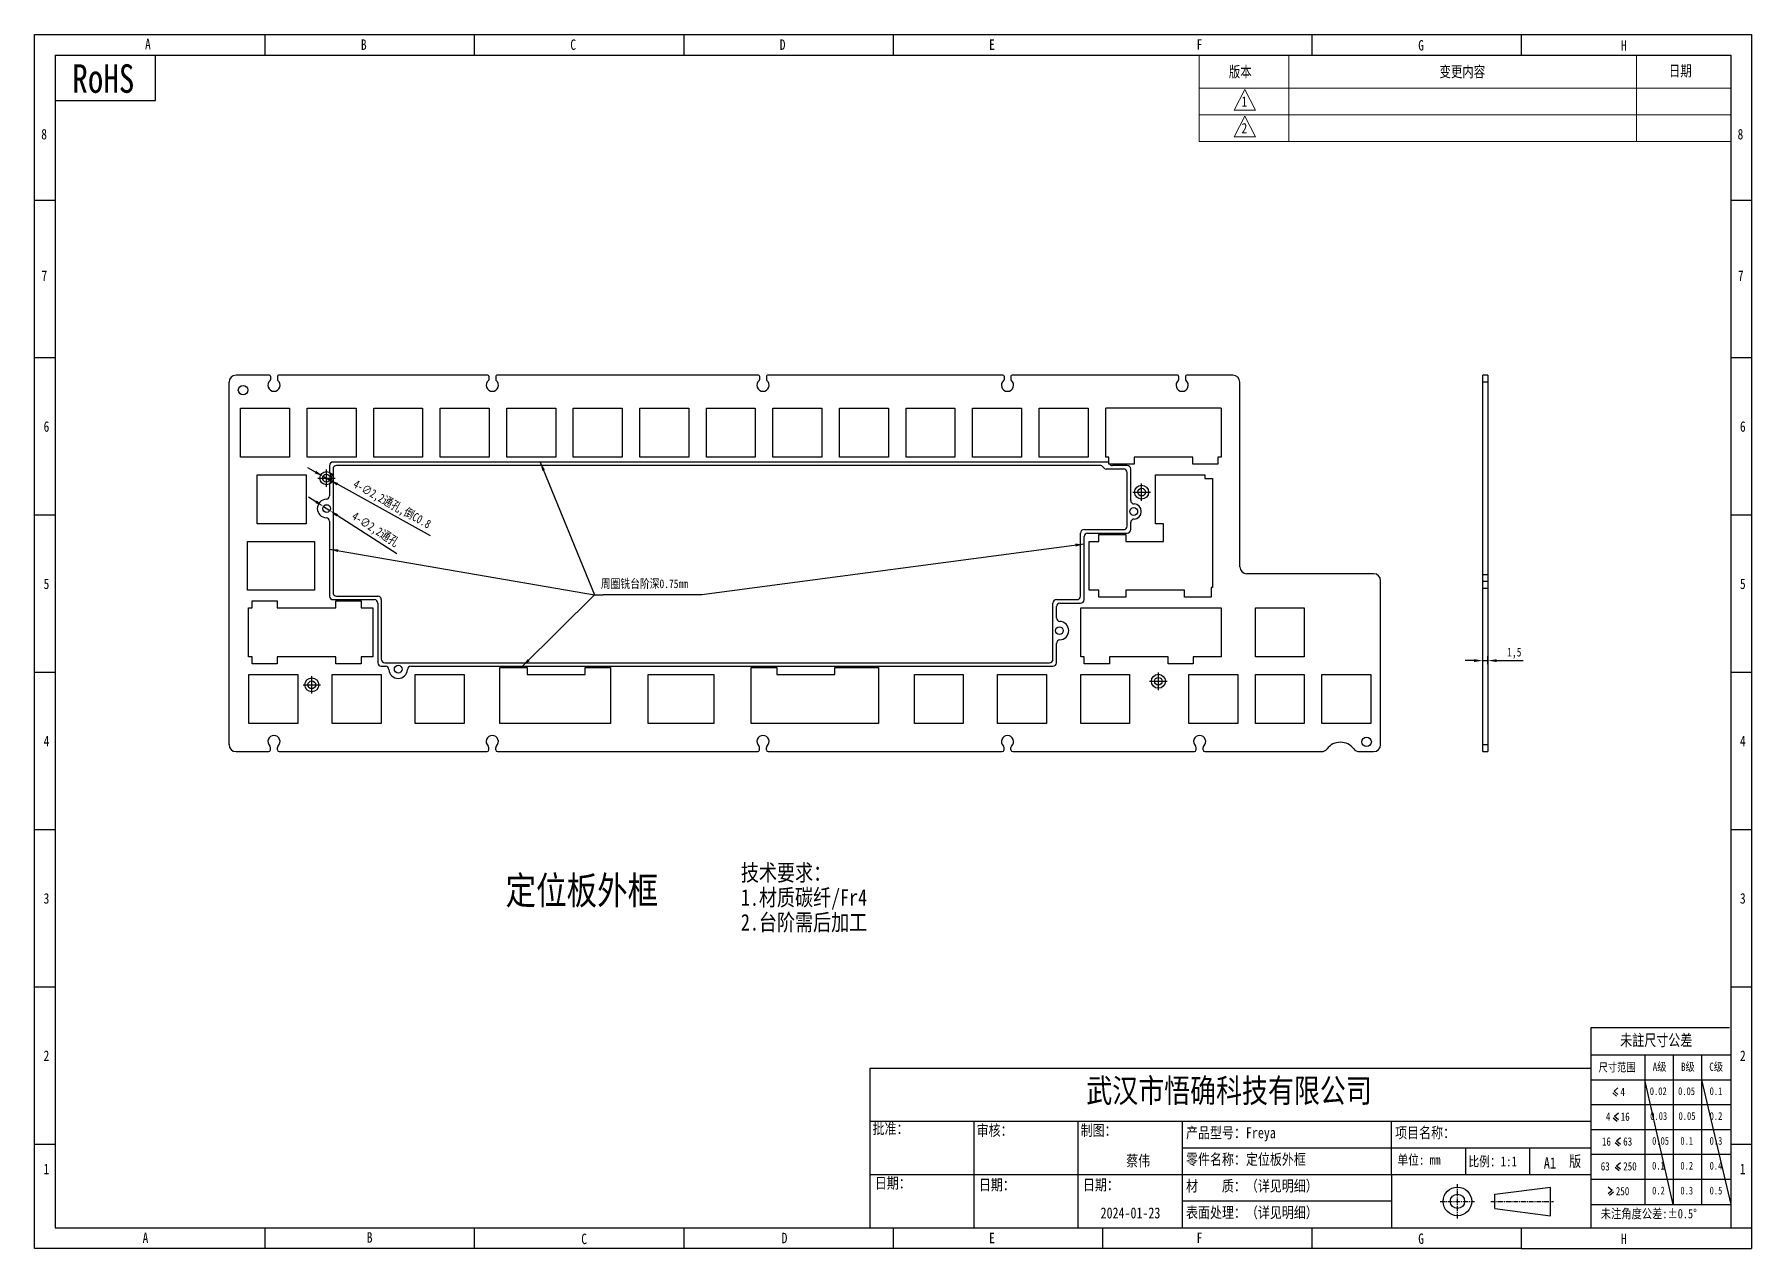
# Model space of a CAD drawing. Header units: inches. Extents: x -38 to 1027, y -682 to -335.
# Drawn here: x 535.7 to 1027.3, y -682.3 to -334.7 of the extents above; entities that cross this region are included whole.
import ezdxf

# ---------------------------------------------------------------- set-up
doc = ezdxf.new("R2010")
doc.units = ezdxf.units.IN
doc.header["$LTSCALE"] = 1.21
doc.header["$MEASUREMENT"] = 0
doc.header["$PDMODE"] = 3
doc.header["$PDSIZE"] = 0.3125
doc.linetypes.add('CENTER', pattern=[0.6, 0.375, -0.075, 0.075, -0.075])
doc.layers.get('0').update_dxf_attribs({"linetype": 'CONTINUOUS'})
doc.layers.get('Defpoints').update_dxf_attribs({"linetype": 'CONTINUOUS'})
for name, color, linetype in [('TK', 7, 'CONTINUOUS'), ('尺寸', 3, 'CONTINUOUS'), ('文字', 3, 'CONTINUOUS')]:
    doc.layers.add(name, color=color, linetype=linetype)
doc.styles.get("Standard").update_dxf_attribs({"font": 'txt', "width": 0.8})
doc.dimstyles.new('Annotative', dxfattribs={"dimscale": 0, "dimtxt": 2.5, "dimasz": 2.5, "dimexe": 1.25, "dimexo": 0.625, "dimtad": 1, "dimtxsty": 'Standard', "dimcen": 2.5, "dimazin": 2, "dimtfac": 1, "dimtmove": 0, "dimatfit": 3, "dimfxl": 1, "dimarcsym": 0})

# ---------------------------------------------------------------- blocks, each defined once
blk = doc.blocks.new('*D6')
at = {"layer": 'Defpoints', "color": 0, "transparency": 16777216}
for p in [(618.33, -461.23), (620.26, -462.3)]:
    blk.add_point(p, dxfattribs=at)
at = {"layer": '尺寸', "color": 0, "lineweight": -2, "transparency": 16777216}
for p, q in [((616.15, -460.02), (613.96, -458.8)), ((618.33, -461.23), (620.26, -462.3)), ((649.05, -478.27), (622.44, -463.51))]:
    blk.add_line(p, q, dxfattribs=at)
at = {"layer": '尺寸', "color": 0, "transparency": 16777216}
for points in [[(616.35, -459.65), (615.94, -460.38), (618.33, -461.23)], [(622.65, -463.15), (622.24, -463.87), (620.26, -462.3)]]:
    blk.add_solid(points, dxfattribs=at)
at = {"layer": '尺寸', "color": 0, "transparency": 16777216, "insert": (637.97, -469.45), "char_height": 2.5, "attachment_point": 5, "rotation": 330.978}
blk.add_mtext('4-∅2,2{\\fSimSun|b0|i0|c134|p2;通孔},{\\fSimSun|b0|i0|c134|p2;倒}C0.8', dxfattribs=at)
blk = doc.blocks.new('*D4')
at = {"layer": 'Defpoints', "color": 0, "transparency": 16777216}
for p in [(950.32, -515.62), (951.82, -513.99), (951.82, -515.62)]:
    blk.add_point(p, dxfattribs=at)
at = {"layer": '尺寸', "color": 0, "lineweight": -2, "transparency": 16777216}
for p, q in [((947.82, -513.99), (945.32, -513.99)), ((950.32, -515), (950.32, -512.74)), ((950.32, -513.99), (951.82, -513.99)), ((951.82, -515), (951.82, -512.74)), ((954.32, -513.99), (961.88, -513.99))]:
    blk.add_line(p, q, dxfattribs=at)
at = {"layer": '尺寸', "color": 0, "transparency": 16777216}
for points in [[(947.82, -513.57), (947.82, -514.41), (950.32, -513.99)], [(954.32, -513.57), (954.32, -514.41), (951.82, -513.99)]]:
    blk.add_solid(points, dxfattribs=at)
at = {"layer": '尺寸', "color": 0, "transparency": 16777216, "insert": (959.35, -511.88), "char_height": 2.5, "attachment_point": 5}
blk.add_mtext('1,5', dxfattribs=at)
blk = doc.blocks.new('*D5')
at = {"layer": 'Defpoints', "color": 0, "transparency": 16777216}
for p in [(618.41, -469.86), (620.26, -471.05)]:
    blk.add_point(p, dxfattribs=at)
at = {"layer": '尺寸', "color": 0, "lineweight": -2, "transparency": 16777216}
for p, q in [((616.3, -468.51), (614.2, -467.16)), ((618.41, -469.86), (620.26, -471.05)), ((639.43, -483.38), (622.36, -472.41))]:
    blk.add_line(p, q, dxfattribs=at)
at = {"layer": '尺寸', "color": 0, "transparency": 16777216}
for points in [[(616.53, -468.16), (616.08, -468.86), (618.41, -469.86)], [(622.58, -472.05), (622.13, -472.76), (620.26, -471.05)]]:
    blk.add_solid(points, dxfattribs=at)
at = {"layer": '尺寸', "color": 0, "transparency": 16777216, "insert": (633.19, -476.63), "char_height": 2.5, "attachment_point": 5, "rotation": 327.2649}
blk.add_mtext('4-∅2,2{\\fSimSun|b0|i0|c134|p2;通孔}', dxfattribs=at)

msp = doc.modelspace()

# ---------------------------------------------------------------- linework, layer by layer
at = {"color": 0}
for p, q in [((535.67, -682.329), (535.67, -334.712)), ((535.67, -334.712), (1027.3, -334.712)), ((601.664, -334.712), (601.664, -340.707)), ((661.612, -334.712), (661.612, -340.707)), ((721.561, -334.712), (721.561, -340.707)), ((781.51, -334.712), (781.51, -340.707)), ((901.408, -334.712), (901.408, -340.707)), ((961.356, -334.712), (961.356, -340.707)), ((1027.3, -334.712), (1027.3, -682.329)), ((541.665, -340.707), (541.665, -676.334)), ((541.665, -340.707), (1021.305, -340.707)), ((570.346, -353.606), (570.346, -340.707)), ((1021.305, -340.707), (1021.305, -676.334)), ((541.665, -353.606), (570.346, -353.606)), ((535.67, -382.221), (541.665, -382.221)), ((1021.305, -382.221), (1027.3, -382.221)), ((535.67, -427.247), (541.665, -427.247)), ((1021.305, -427.247), (1027.3, -427.247)), ((535.67, -472.276), (541.665, -472.276)), ((1021.305, -472.276), (1027.3, -472.276)), ((535.67, -517.306), (541.665, -517.306)), ((1021.305, -517.306), (1027.3, -517.306)), ((535.67, -562.335), (541.665, -562.335)), ((1021.305, -562.335), (1027.3, -562.335)), ((1021.305, -585.968), (1021.305, -638.295)), ((535.67, -607.364), (541.665, -607.364)), ((1021.305, -607.364), (1027.3, -607.364)), ((1020.996, -619.078), (981.284, -619.078)), ((981.284, -619.078), (981.284, -633.16)), ((981.284, -620.591), (981.284, -676.334)), ((981.284, -626.848), (1021.305, -626.848)), ((996.695, -626.848), (996.695, -669.721)), ((1004.795, -626.848), (1004.795, -669.721)), ((1012.896, -626.848), (1012.896, -669.721)), ((774.963, -630.666), (981.284, -630.676)), ((774.963, -676.334), (774.963, -630.666)), ((981.284, -633.961), (1021.305, -633.961)), ((987.542, -637.709), (988.654, -638.642)), ((987.923, -637.255), (989.035, -636.322)), ((987.923, -637.255), (989.035, -638.188)), ((981.284, -641.074), (1021.305, -641.074)), ((988.03, -644.418), (989.142, -643.485)), ((774.963, -645.879), (981.284, -645.879)), ((804.75, -676.334), (804.75, -645.879)), ((834.536, -676.334), (834.536, -645.879)), ((864.322, -676.334), (864.322, -645.879)), ((924.193, -661.095), (924.193, -645.879)), ((981.284, -648.187), (1021.305, -648.187)), ((987.649, -644.872), (988.761, -645.805)), ((988.03, -644.418), (989.142, -645.351)), ((535.67, -652.393), (541.665, -652.393)), ((864.322, -653.487), (981.284, -653.487)), ((945.384, -653.487), (945.384, -661.095)), ((963.71, -653.634), (963.71, -661.095)), ((988.247, -651.934), (989.359, -652.867)), ((988.628, -651.48), (989.74, -650.547)), ((988.628, -651.48), (989.74, -652.413)), ((1021.305, -652.393), (1027.3, -652.393)), ((981.284, -655.299), (1021.305, -655.299)), ((988.628, -658.593), (989.74, -657.66)), ((988.628, -658.593), (989.74, -659.526)), ((774.963, -661.095), (981.284, -661.095)), ((924.193, -661.095), (924.193, -676.334)), ((981.284, -662.412), (1021.305, -662.412)), ((988.247, -659.047), (989.359, -659.98)), ((953.741, -666.743), (969.694, -664.694)), ((953.741, -670.84), (953.741, -666.743)), ((969.694, -672.889), (969.694, -664.694)), ((987.33, -665.706), (986.218, -664.773)), ((987.33, -665.706), (986.218, -666.639)), ((987.711, -666.16), (986.599, -667.093)), ((924.193, -668.715), (864.322, -668.715)), ((953.741, -670.84), (969.694, -672.889)), ((981.284, -669.721), (1021.305, -669.721)), ((541.665, -676.334), (717.673, -676.334)), ((601.664, -676.334), (601.664, -682.329)), ((661.612, -676.334), (661.612, -682.329)), ((717.673, -676.334), (981.284, -676.334)), ((721.561, -676.334), (721.561, -682.329)), ((781.51, -676.334), (781.51, -682.329)), ((841.459, -676.334), (841.459, -682.329)), ((901.408, -676.334), (901.408, -682.329)), ((961.356, -676.334), (961.356, -682.329)), ((981.284, -676.32), (1021.305, -676.334)), ((981.284, -676.334), (1027.3, -676.334)), ((721.561, -682.329), (535.67, -682.329)), ((961.356, -682.329), (721.561, -682.329)), ((961.356, -682.329), (1027.3, -682.329))]:
    msp.add_line(p, q, dxfattribs=at)
at = {"color": 0, "lineweight": 13}
for p, q in [((869.168, -350.165), (869.168, -340.707)), ((894.779, -350.165), (894.779, -340.707)), ((994.305, -350.165), (994.305, -340.707)), ((1021.255, -350.165), (869.168, -350.165))]:
    msp.add_line(p, q, dxfattribs=at)
at = {"color": 7, "linetype": 'Continuous'}
for p, q in [((602.964, -432.265), (593.407, -432.265)), ((603.264, -432.565), (603.264, -433.569)), ((605.264, -432.565), (605.264, -433.569)), ((665.464, -432.265), (605.564, -432.265)), ((665.764, -432.565), (665.764, -433.569)), ((667.764, -432.565), (667.764, -433.569)), ((742.964, -432.265), (668.064, -432.265)), ((743.264, -432.565), (743.264, -433.569)), ((745.264, -432.565), (745.264, -433.569)), ((812.964, -432.265), (745.564, -432.265)), ((813.264, -432.565), (813.264, -433.569)), ((815.264, -432.565), (815.264, -433.569)), ((862.964, -432.265), (815.564, -432.265)), ((863.264, -432.565), (863.264, -433.569)), ((865.264, -432.565), (865.264, -433.569)), ((878.783, -432.265), (865.564, -432.265)), ((950.316, -540.044), (950.316, -432.265)), ((951.816, -432.265), (950.316, -432.265)), ((951.816, -432.265), (951.816, -540.044)), ((880.783, -487.114), (880.783, -434.265)), ((951.816, -434.265), (950.316, -434.265)), ((594.72, -455.764), (594.72, -441.765)), ((594.72, -441.765), (608.72, -441.765)), ((608.72, -441.765), (608.72, -455.764)), ((613.77, -455.764), (613.77, -441.765)), ((613.77, -441.765), (627.77, -441.765)), ((627.77, -441.765), (627.77, -455.764)), ((632.82, -455.764), (632.82, -441.765)), ((632.82, -441.765), (646.82, -441.765)), ((646.82, -441.765), (646.82, -455.764)), ((651.87, -455.764), (651.87, -441.765)), ((651.87, -441.765), (665.87, -441.765)), ((665.87, -441.765), (665.87, -455.764)), ((670.92, -455.764), (670.92, -441.765)), ((670.92, -441.765), (684.92, -441.765)), ((684.92, -441.765), (684.92, -455.764)), ((689.97, -455.764), (689.97, -441.765)), ((689.97, -441.765), (703.97, -441.765)), ((703.97, -441.765), (703.97, -455.764)), ((709.02, -455.764), (709.02, -441.765)), ((709.02, -441.765), (723.02, -441.765)), ((723.02, -441.765), (723.02, -455.764)), ((728.07, -455.764), (728.07, -441.765)), ((728.07, -441.765), (742.07, -441.765)), ((742.07, -441.765), (742.07, -455.764)), ((747.12, -455.764), (747.12, -441.765)), ((747.12, -441.765), (761.12, -441.765)), ((761.12, -441.765), (761.12, -455.764)), ((766.17, -455.764), (766.17, -441.765)), ((766.17, -441.765), (780.17, -441.765)), ((780.17, -441.765), (780.17, -455.764)), ((785.22, -455.764), (785.22, -441.765)), ((785.22, -441.765), (799.22, -441.765)), ((799.22, -441.765), (799.22, -455.764)), ((804.27, -441.765), (818.27, -441.765)), ((804.27, -455.764), (804.27, -441.765)), ((818.27, -441.765), (818.27, -455.764)), ((823.32, -441.765), (837.32, -441.765)), ((823.32, -455.764), (823.32, -441.765)), ((837.32, -441.765), (837.32, -455.764)), ((875.42, -441.765), (842.37, -441.765)), ((842.37, -455.765), (842.37, -441.765)), ((875.42, -441.765), (875.42, -455.765)), ((608.72, -455.764), (594.72, -455.764)), ((627.77, -455.764), (613.77, -455.764)), ((843.29, -457.14), (621.18, -457.14)), ((646.82, -455.764), (632.82, -455.764)), ((665.87, -455.764), (651.87, -455.764)), ((684.92, -455.764), (670.92, -455.764)), ((703.97, -455.764), (689.97, -455.764)), ((723.02, -455.764), (709.02, -455.764)), ((742.07, -455.764), (728.07, -455.764)), ((761.12, -455.764), (747.12, -455.764)), ((780.17, -455.764), (766.17, -455.764)), ((799.22, -455.764), (785.22, -455.764)), ((818.27, -455.764), (804.27, -455.764)), ((837.32, -455.764), (823.32, -455.764)), ((843.29, -455.765), (842.37, -455.765)), ((843.29, -457.765), (843.29, -455.765)), ((867.29, -455.764), (850.49, -455.764)), ((850.49, -455.764), (850.49, -457.765)), ((867.29, -457.765), (867.29, -455.764)), ((875.42, -455.765), (874.49, -455.765)), ((874.49, -455.765), (874.49, -457.765)), ((599.483, -474.814), (599.483, -460.815)), ((599.483, -460.815), (613.482, -460.815)), ((613.482, -460.815), (613.482, -474.814)), ((620.18, -458.14), (620.18, -460.122)), ((621.18, -459.14), (621.18, -494.54)), ((840.788, -458.14), (622.18, -458.14)), ((847.53, -459.14), (842.52, -459.14)), ((850.49, -457.765), (843.29, -457.765)), ((848.53, -458.14), (844.301, -458.14)), ((848.53, -475.49), (848.53, -460.14)), ((849.53, -468.156), (849.53, -459.14)), ((856.657, -460.815), (870.737, -460.814)), ((856.657, -474.814), (856.657, -460.815)), ((874.49, -457.765), (867.29, -457.765)), ((870.737, -460.814), (870.737, -461.844)), ((870.737, -461.844), (872.967, -461.844)), ((872.967, -461.844), (872.967, -493.044)), ((620.18, -463.405), (620.18, -466.811)), ((613.482, -474.814), (599.483, -474.814)), ((620.18, -474.105), (620.18, -495.54)), ((836.185, -476.49), (847.53, -476.49)), ((849.53, -476.49), (849.53, -474.453)), ((858.967, -474.814), (856.657, -474.814)), ((858.967, -479.864), (858.967, -474.814)), ((596.724, -493.864), (596.724, -479.865)), ((596.724, -479.865), (615.863, -479.865)), ((615.863, -479.865), (615.863, -493.864)), ((835.185, -495.54), (835.185, -477.49)), ((836.185, -496.54), (836.185, -478.49)), ((837.185, -477.49), (848.53, -477.49)), ((837.607, -479.864), (840.413, -479.864)), ((837.607, -493.864), (837.607, -479.864)), ((840.413, -477.864), (848.117, -477.864)), ((840.413, -479.864), (840.413, -477.864)), ((848.117, -477.864), (848.117, -479.864)), ((848.117, -479.864), (858.967, -479.864)), ((921.082, -538.044), (921.082, -491.114)), ((950.316, -489.314), (951.816, -489.314)), ((951.816, -491.314), (950.316, -491.314)), ((615.863, -493.864), (596.724, -493.864)), ((621.18, -496.54), (633.005, -496.54)), ((622.18, -495.54), (634.005, -495.54)), ((635.005, -496.54), (635.005, -513.59)), ((828.28, -496.54), (834.185, -496.54)), ((840.413, -493.864), (837.607, -493.864)), ((840.413, -495.864), (840.413, -493.864)), ((848.117, -495.864), (840.413, -495.864)), ((864.917, -493.864), (848.117, -493.864)), ((848.117, -493.864), (848.117, -495.864)), ((864.917, -495.864), (864.917, -493.864)), ((872.612, -495.864), (864.917, -495.864)), ((872.967, -493.044), (872.612, -493.044)), ((872.612, -493.044), (872.612, -495.864)), ((951.816, -493.314), (950.316, -493.314)), ((597.021, -512.914), (597.021, -498.914)), ((597.021, -498.914), (598.021, -498.914)), ((598.021, -498.914), (598.021, -496.914)), ((598.021, -496.914), (605.221, -496.914)), ((605.221, -496.914), (605.221, -498.914)), ((605.221, -498.914), (622.021, -498.914)), ((622.021, -498.914), (622.021, -496.914)), ((622.021, -496.914), (629.221, -496.914)), ((629.221, -496.914), (629.221, -498.914)), ((629.221, -498.914), (632.531, -498.914)), ((632.531, -498.914), (632.531, -512.914)), ((634.005, -497.54), (634.005, -514.59)), ((827.28, -513.59), (827.28, -497.54)), ((828.28, -501.768), (828.28, -498.54)), ((829.28, -497.54), (835.185, -497.54)), ((835.269, -498.915), (875.419, -498.915)), ((835.269, -512.915), (835.269, -498.915)), ((875.419, -498.915), (875.419, -512.915)), ((885.233, -498.915), (899.232, -498.915)), ((885.233, -512.914), (885.233, -498.915)), ((899.232, -498.915), (899.232, -512.914)), ((828.28, -514.59), (828.28, -509.061)), ((598.021, -512.914), (597.021, -512.914)), ((598.021, -514.914), (598.021, -512.914)), ((605.221, -514.914), (598.021, -514.914)), ((605.221, -512.914), (605.221, -514.914)), ((622.021, -512.914), (605.221, -512.914)), ((622.021, -514.914), (622.021, -512.914)), ((629.221, -514.914), (622.021, -514.914)), ((629.221, -512.914), (629.221, -514.914)), ((632.531, -512.914), (629.221, -512.914)), ((635.005, -515.59), (636.188, -515.59)), ((636.005, -514.59), (826.28, -514.59)), ((643.482, -515.59), (827.28, -515.59)), ((668.964, -531.964), (668.964, -515.964)), ((668.964, -515.964), (676.764, -515.964)), ((676.764, -515.964), (676.764, -517.964)), ((693.364, -517.964), (693.364, -515.964)), ((693.364, -515.964), (700.564, -515.964)), ((700.564, -515.964), (700.564, -531.964)), ((740.904, -515.964), (748.204, -515.964)), ((740.904, -531.964), (740.904, -515.964)), ((748.204, -515.964), (748.204, -517.964)), ((764.804, -515.964), (777.363, -515.964)), ((764.804, -517.964), (764.804, -515.964)), ((777.363, -515.964), (777.363, -531.964)), ((836.249, -512.915), (835.269, -512.915)), ((836.249, -514.915), (836.249, -512.915)), ((843.449, -514.915), (836.249, -514.915)), ((860.249, -512.914), (843.449, -512.914)), ((843.449, -512.914), (843.449, -514.915)), ((860.249, -514.915), (860.249, -512.914)), ((867.449, -514.915), (860.249, -514.915)), ((875.419, -512.915), (867.449, -512.915)), ((867.449, -512.915), (867.449, -514.915)), ((899.232, -512.914), (885.233, -512.914)), ((597.1, -531.964), (597.1, -517.965)), ((597.1, -517.965), (611.101, -517.965)), ((611.101, -517.965), (611.101, -531.964)), ((620.914, -531.964), (620.914, -517.965)), ((620.914, -517.965), (634.913, -517.965)), ((634.913, -517.965), (634.913, -531.964)), ((644.725, -531.964), (644.725, -517.965)), ((644.725, -517.965), (658.726, -517.965)), ((658.726, -517.965), (658.726, -531.964)), ((676.764, -517.964), (693.364, -517.964)), ((711.404, -531.964), (711.404, -517.964)), ((711.404, -517.964), (730.164, -517.964)), ((730.164, -517.964), (730.164, -531.964)), ((748.204, -517.964), (764.804, -517.964)), ((787.6, -517.965), (801.601, -517.965)), ((787.6, -531.964), (787.6, -517.965)), ((801.601, -517.965), (801.601, -531.964)), ((811.414, -517.965), (825.413, -517.965)), ((811.414, -531.964), (811.414, -517.965)), ((825.413, -517.965), (825.413, -531.964)), ((835.225, -517.965), (849.226, -517.965)), ((835.225, -531.964), (835.225, -517.965)), ((849.226, -517.965), (849.226, -531.964)), ((866.183, -517.965), (880.182, -517.965)), ((866.183, -531.964), (866.183, -517.965)), ((880.182, -517.965), (880.182, -531.964)), ((885.233, -517.965), (899.232, -517.965)), ((885.233, -531.964), (885.233, -517.965)), ((899.232, -517.965), (899.232, -531.964)), ((904.283, -517.965), (918.282, -517.965)), ((904.283, -531.964), (904.283, -517.965)), ((918.282, -517.965), (918.282, -531.964)), ((611.101, -531.964), (597.1, -531.964)), ((634.913, -531.964), (620.914, -531.964)), ((658.726, -531.964), (644.725, -531.964)), ((700.564, -531.964), (668.964, -531.964)), ((730.164, -531.964), (711.404, -531.964)), ((777.363, -531.964), (740.904, -531.964)), ((801.601, -531.964), (787.6, -531.964)), ((825.413, -531.964), (811.414, -531.964)), ((849.226, -531.964), (835.225, -531.964)), ((880.182, -531.964), (866.183, -531.964)), ((899.232, -531.964), (885.233, -531.964)), ((918.282, -531.964), (904.283, -531.964)), ((593.407, -540.044), (602.764, -540.044)), ((603.264, -539.544), (603.264, -538.831)), ((605.264, -539.544), (605.264, -538.831)), ((605.764, -540.044), (665.264, -540.044)), ((665.764, -539.544), (665.764, -538.831)), ((667.764, -539.544), (667.764, -538.831)), ((668.264, -540.044), (742.764, -540.044)), ((743.264, -539.544), (743.264, -538.831)), ((745.264, -539.544), (745.264, -538.831)), ((745.764, -540.044), (812.764, -540.044)), ((813.264, -539.544), (813.264, -538.831)), ((815.264, -539.544), (815.264, -538.831)), ((815.764, -540.044), (867.764, -540.044)), ((868.264, -539.544), (868.264, -538.831)), ((870.264, -539.544), (870.264, -538.831)), ((870.764, -540.044), (904.147, -540.044)), ((914.981, -540.044), (919.082, -540.044)), ((950.316, -538.044), (951.816, -538.044)), ((950.316, -540.044), (951.816, -540.044))]:
    msp.add_line(p, q, dxfattribs=at)
at = {"color": 1, "linetype": 'Continuous'}
for p, q in [((591.407, -538.044), (591.407, -434.265)), ((919.082, -489.114), (882.783, -489.114))]:
    msp.add_line(p, q, dxfattribs=at)
for p, q in [((1004.795, -669.721), (996.695, -633.961)), ((1012.896, -633.961), (1021.305, -669.721))]:
    msp.add_line(p, q)
at = {"color": 0, "linetype": 'CENTER', "ltscale": 3}
for p, q in [((943.079, -673.717), (943.079, -663.866)), ((938.154, -668.791), (948.004, -668.791)), ((952.599, -668.791), (970.56, -668.791))]:
    msp.add_line(p, q, dxfattribs=at)
at = {"color": 1, "linetype": 'Continuous'}
msp.add_circle((595.407, -436.565), 1.35, dxfattribs=at)
at = {"color": 7, "linetype": 'Continuous'}
for centre, radius in [((619.33, -470.458), 1.1), ((850.427, -471.305), 1.1), ((829.13, -505.415), 1.1), ((639.835, -516.44), 1.1), ((917.082, -537.244), 1.35)]:
    msp.add_circle(centre, radius, dxfattribs=at)
at = {"color": 0}
for radius in [4.098, 2.049]:
    msp.add_circle((943.079, -668.791), radius, dxfattribs=at)
at = {"color": 1, "linetype": 'Continuous'}
for centre, radius, start, end in [((593.407, -434.265), 2, 90, 180), ((882.783, -487.114), 2, 180, 270), ((919.082, -491.114), 2, 0, 90), ((593.407, -538.044), 2, 180, 270), ((904.147, -538.044), 2, 270, 322.81062), ((909.564, -542.154), 4.8, 37.18938, 142.81062), ((914.981, -538.044), 2, 217.18938, 270)]:
    msp.add_arc(centre, radius, start, end, dxfattribs=at)
at = {"color": 7, "linetype": 'Continuous'}
for centre, radius, start, end in [((602.964, -432.565), 0.3, 0, 90), ((605.564, -432.565), 0.3, 90, 180), ((665.464, -432.565), 0.3, 0, 90), ((668.064, -432.565), 0.3, 90, 180), ((742.964, -432.565), 0.3, 0, 90), ((745.564, -432.565), 0.3, 90, 180), ((812.964, -432.565), 0.3, 0, 90), ((815.564, -432.565), 0.3, 90, 180), ((862.964, -432.565), 0.3, 0, 90), ((865.564, -432.565), 0.3, 90, 180), ((878.783, -434.265), 2, 0, 90), ((604.264, -435.154), 1.75, 129.3567, 50.6433), ((602.964, -433.569), 0.3, 309.3567, 0), ((605.564, -433.569), 0.3, 180, 230.6433), ((666.764, -435.154), 1.75, 129.3567, 50.6433), ((665.464, -433.569), 0.3, 309.3567, 0), ((668.064, -433.569), 0.3, 180, 230.6433), ((744.264, -435.154), 1.75, 129.3567, 50.6433), ((742.964, -433.569), 0.3, 309.3567, 0), ((745.564, -433.569), 0.3, 180, 230.6433), ((814.264, -435.154), 1.75, 129.3567, 50.6433), ((812.964, -433.569), 0.3, 309.3567, 0), ((815.564, -433.569), 0.3, 180, 230.6433), ((864.264, -435.154), 1.75, 129.3567, 50.6433), ((862.964, -433.569), 0.3, 309.3567, 0), ((865.564, -433.569), 0.3, 180, 230.6433), ((621.18, -458.14), 1, 90, 180), ((621.18, -460.122), 1, 180, 221.04448), ((619.295, -461.764), 1.5, 318.95552, 41.04448), ((622.18, -459.14), 1, 90, 180), ((840.788, -459.14), 1, 30, 90), ((842.52, -458.14), 1, 210, 270), ((844.301, -457.14), 1, 218.68219, 270), ((847.53, -460.14), 1, 0, 90), ((848.53, -459.14), 1, 0, 90), ((619.18, -466.811), 1, 272.35528, 0), ((621.18, -463.405), 1, 138.95552, 180), ((619.33, -470.458), 2.65, 92.35528, 267.64472), ((850.53, -468.156), 1, 180, 268.11615), ((850.427, -471.305), 2.15, 271.88385, 88.11615), ((619.18, -474.105), 1, 0, 87.64472), ((836.185, -477.49), 1, 90, 180), ((847.53, -475.49), 1, 270, 0), ((848.53, -476.49), 1, 270, 0), ((850.53, -474.453), 1, 91.88385, 180), ((837.185, -478.49), 1, 90, 180), ((621.18, -495.54), 1, 180, 270), ((622.18, -494.54), 1, 180, 270), ((633.005, -497.54), 1, 0, 90), ((634.005, -496.54), 1, 0, 90), ((828.28, -497.54), 1, 90, 180), ((834.185, -495.54), 1, 270, 0), ((835.185, -496.54), 1, 270, 0), ((829.28, -498.54), 1, 90, 180), ((829.28, -501.768), 1, 180, 267.64472), ((829.13, -505.415), 2.65, 272.35528, 87.64472), ((829.28, -509.061), 1, 92.35528, 180), ((635.005, -514.59), 1, 180, 270), ((636.005, -513.59), 1, 180, 270), ((636.188, -516.59), 1, 2.35528, 90), ((643.482, -516.59), 1, 90, 177.64472), ((826.28, -513.59), 1, 270, 0), ((827.28, -514.59), 1, 270, 0), ((639.835, -516.44), 2.65, 182.35528, 357.64472), ((604.264, -537.154), 1.75, 311.81031, 228.18969), ((666.764, -537.154), 1.75, 311.81031, 228.18969), ((744.264, -537.154), 1.75, 311.81031, 228.18969), ((814.264, -537.154), 1.75, 311.81031, 228.18969), ((869.264, -537.154), 1.75, 311.81031, 228.18969), ((602.764, -539.544), 0.5, 270, 0), ((602.764, -538.831), 0.5, 0, 48.18969), ((605.764, -538.831), 0.5, 131.81031, 180), ((605.764, -539.544), 0.5, 180, 270), ((665.264, -539.544), 0.5, 270, 0), ((665.264, -538.831), 0.5, 0, 48.18969), ((668.264, -538.831), 0.5, 131.81031, 180), ((668.264, -539.544), 0.5, 180, 270), ((742.764, -539.544), 0.5, 270, 0), ((742.764, -538.831), 0.5, 0, 48.18969), ((745.764, -538.831), 0.5, 131.81031, 180), ((745.764, -539.544), 0.5, 180, 270), ((812.764, -539.544), 0.5, 270, 0), ((812.764, -538.831), 0.5, 0, 48.18969), ((815.764, -538.831), 0.5, 131.81031, 180), ((815.764, -539.544), 0.5, 180, 270), ((867.764, -539.544), 0.5, 270, 0), ((867.764, -538.831), 0.5, 0, 48.18969), ((870.764, -538.831), 0.5, 131.81031, 180), ((870.764, -539.544), 0.5, 180, 270), ((919.082, -538.044), 2, 270, 0)]:
    msp.add_arc(centre, radius, start, end, dxfattribs=at)
at = {"layer": 'TK', "color": 0, "lineweight": 13}
for p, q in [((869.168, -365.381), (869.168, -350.165)), ((894.779, -365.381), (894.779, -350.165)), ((994.305, -365.381), (994.305, -350.165)), ((1021.255, -357.773), (869.168, -357.773)), ((1021.255, -365.381), (869.168, -365.381))]:
    msp.add_line(p, q, dxfattribs=at)
at = {"layer": 'TK', "color": 0, "lineweight": 13, "flags": 128}
for points in [[(882.186, -350.497), (885.259, -356.445), (879.113, -356.445)], [(882.186, -358.127), (885.259, -364.075), (879.113, -364.075)]]:
    msp.add_lwpolyline(points, close=True, dxfattribs=at)
at = {"layer": '尺寸'}
for p, q in [((616.795, -461.764), (621.795, -461.764)), ((619.295, -464.264), (619.295, -459.264)), ((850.157, -465.764), (855.157, -465.764)), ((852.657, -468.264), (852.657, -463.264)), ((612.601, -520.914), (617.601, -520.914)), ((615.101, -523.414), (615.101, -518.414)), ((854.954, -519.908), (859.954, -519.908)), ((857.454, -522.408), (857.454, -517.408))]:
    msp.add_line(p, q, dxfattribs=at)
for centre, radius in [((619.295, -461.764), 1.9), ((619.295, -461.764), 1.1), ((852.657, -465.764), 2), ((852.657, -465.764), 1.1), ((615.101, -520.914), 2), ((615.101, -520.914), 1.1), ((857.454, -519.908), 2), ((857.454, -519.908), 1.1)]:
    msp.add_circle(centre, radius, dxfattribs=at)

# ---------------------------------------------------------------- texts
at = {"color": 0, "width": 0.8}
for s, height, p in [('A', 2.997, (567.372, -338.989)), ('B', 2.997, (629.166, -339.157)), ('C', 2.997, (689.115, -339.157)), ('D', 2.997, (749.064, -339.157)), ('E', 2.997, (809.012, -339.157)), ('F', 2.997, (868.406, -339.105)), ('G ', 2.9974, (931.85, -339.347)), ('H', 2.997, (989.894, -339.376)), ('8', 2.997, (537.64, -364.796)), ('8', 2.997, (1023.275, -364.796)), ('7', 2.997, (537.729, -405.302)), ('7', 2.997, (1023.365, -405.302)), ('6', 2.997, (538.315, -448.473)), ('6', 2.997, (1023.95, -448.473)), ('5', 2.997, (538.315, -493.502)), ('5', 2.997, (1023.95, -493.502)), ('4', 2.997, (538.315, -538.531)), ('4', 2.997, (1023.95, -538.531)), ('3', 2.997, (538.315, -583.56)), ('3', 2.997, (1023.95, -583.56)), ('2', 2.997, (538.315, -628.59)), ('2', 2.997, (1023.95, -628.59)), ('1 ', 2.9974, (538.315, -661.009)), ('1 ', 2.9974, (1023.95, -661.009)), ('A', 2.997, (566.662, -680.727)), ('B', 2.997, (630.831, -680.612)), ('C', 2.997, (692.249, -681.027)), ('D ', 2.9974, (749.618, -680.78)), ('E', 2.997, (809.012, -680.78)), ('F', 2.997, (868.406, -680.727)), ('G ', 2.9974, (931.85, -680.969)), ('H', 2.997, (989.894, -680.999))]:
    msp.add_text(s, height=height, dxfattribs=at).set_placement(p)
at = {"color": 0, "lineweight": 13, "char_height": 3.1433, "width": 32.42945, "attachment_point": 1}
for s, insert in [('版本', (877.629, -343.845)), ('变更内容', (937.938, -343.818)), ('日期', (1003.596, -343.581))]:
    msp.add_mtext(s, dxfattribs=dict(at, insert=insert))
at = {"color": 0, "attachment_point": 1}
for s, insert, char_height, width in [('{\\fSimSun|b0|i0|c134|p2;定位板外框}', (670.558, -575.775), 8.00866, 150.09381), ('未註尺寸公差', (989.661, -620.989), 3.3106, 117.95877), ('尺寸范围{\\fTxt|b0|i0|c134|p2;}', (983.461, -629.262), 2.37092, 117.95877), ('{\\fSimSun|b0|i0|c134|p2;A级}', (998.971, -629.069), 2.37092, 117.95878), ('{\\fSimSun|b0|i0|c0|p2;B\\fSimSun|b0|i0|c134|p2;级}', (1007.072, -629.069), 2.37092, 117.95878), ('{\\fSimSun|b0|i0|c134|p2;C级}', (1015.173, -629.069), 2.37092, 117.95878), ('4', (989.727, -636.234), 2.371, 117.95877), ('0.02', (998.14, -636.136), 2.2227, 117.95877), ('0.05', (1006.241, -636.136), 2.2227, 117.95877), ('0.1', (1015.268, -636.136), 2.2227, 117.95877), ('4', (985.582, -643.347), 2.371, 117.95877), ('16', (989.815, -643.347), 2.3709, 117.95877), ('0.03', (998.272, -643.249), 2.2227, 117.95877), ('0.05', (1006.372, -643.249), 2.2227, 117.95877), ('0.2', (1015.268, -643.249), 2.2227, 117.95877), ('{\\fSimSun|b0|i0|c134|p2;批准：}', (775.633, -646.384), 3.14326, 58.90916), ('{\\fSimSun|b0|i0|c134|p2;审核：}', (805.419, -646.889), 3.14326, 58.90916), ('{\\fSimSun|b0|i0|c134|p2;制图：}', (835.205, -646.889), 3.14326, 58.90916), ('{\\fSimSun|b0|i0|c134|p2;产品型号：Freya}', (865.37, -647.571), 3.14326, 58.90916), ('{\\fSimSun|b0|i0|c134|p2;项目名称：}', (925.241, -647.571), 3.14326, 58.90916), ('16', (984.435, -650.46), 2.3709, 117.95877), ('63', (990.52, -650.46), 2.3709, 117.95877), ('0.05', (998.802, -650.362), 2.2227, 117.95877), ('0.1', (1006.903, -650.362), 2.2227, 117.95877), ('0.3', (1015.268, -650.362), 2.2227, 117.95877), ('{\\fSimSun|b0|i0|c134|p2;蔡伟}', (848.249, -655.609), 3.14326, 58.90916), ('{\\fSimSun|b0|i0|c134|p2;零件名称：定位板外框}', (865.37, -655.179), 3.14326, 58.90916), ('{\\fSimSun|b0|i0|c134|p2;单位\\fSimSun|b0|i0|c134|p54;: mm }', (925.882, -655.474), 2.82893, 53.01824), ('{\\fSimSun|b0|i0|c134|p2;比例：1:1}', (946.212, -655.952), 2.82893, 53.01824), ('\\fￋￎￌﾣﾤ|b0|i0|c134|p2;版', (975.055, -655.732), 3.14326, 58.90916), ('63', (984.083, -657.572), 2.3709, 117.95877), ('250', (990.52, -657.572), 2.3709, 117.95877), ('0.1', (998.802, -657.474), 2.2227, 117.95877), ('0.2', (1006.903, -657.474), 2.2227, 117.95877), ('0.4', (1015.268, -657.474), 2.2227, 117.95877), ('{\\fSimSun|b0|i0|c134|p2;日期：}', (776.282, -661.985), 3.14326, 58.90916), ('{\\fSimSun|b0|i0|c134|p2;日期：}', (806.068, -662.49), 3.14326, 58.90916), ('{\\fSimSun|b0|i0|c134|p2;日期：}', (835.855, -662.49), 3.14326, 58.90916), ('{\\fSimSun|b0|i0|c134|p2;材    质：（详见明细）}', (865.37, -662.798), 3.14326, 58.90916), ('250', (988.402, -664.685), 2.3709, 117.95877), ('0.2', (998.802, -664.587), 2.2227, 117.95877), ('0.3', (1006.903, -664.587), 2.2227, 117.95877), ('0.5', (1015.268, -664.587), 2.2227, 117.95877), ('{\\fSimSun|b0|i0|c0|p2;20\\fSimSun|b0|i0|c134|p2;2\\fSimSun|b0|i0|c0|p2;4-\\fSimSun|b0|i0|c134|p2;0\\fSimSun|b0|i0|c0|p2;1-23}', (840.917, -670.533), 3.143259, 58.90916), ('{\\fSimSun|b0|i0|c134|p2;表面处理：（详见明细）}', (865.37, -670.406), 3.14326, 58.90916), ('{\\fSimSun|b0|i0|c134|p2;未注角度公差:\\fSimSun|b0|i0|c0|p2;%%P0.5%%D}', (984.107, -670.965), 2.69422, 107.23524)]:
    msp.add_mtext(s, dxfattribs=dict(at, insert=insert, char_height=char_height, width=width))
at = {"color": 1, "linetype": 'Continuous', "lineweight": 9, "insert": (737.943, -572.322), "char_height": 4.73525, "width": 148.83508, "attachment_point": 1, "line_spacing_factor": 0.9}
msp.add_mtext('{\\fSimSun|b0|i0|c134|p2;技术要求：\\P\\fSimSun|b0|i0|c0|p2;1.\\fSimSun|b0|i0|c134|p2;材质碳纤/Fr4\\fSimSun|b0|i0|c0|p2;\\P2.\\fSimSun|b0|i0|c134|p2;台阶需后加工\\fSimSun|b0|i0|c0|p2;\\P} ', dxfattribs=at)
at = {"layer": 'TK', "color": 0, "lineweight": 13, "width": 0.8}
for s, p in [('1', (881.268, -355.416)), ('2', (881.268, -363.046))]:
    msp.add_text(s, height=2.958, dxfattribs=at).set_placement(p)
at = {"layer": 'TK', "color": 0, "lineweight": 13, "insert": (967.794, -656.181), "char_height": 3.23663, "width": 11.74896, "attachment_point": 1}
msp.add_mtext('{\\fSimSun|b0|i0|c0|p2;A\\fSimSun|b0|i0|c134|p2;1}', dxfattribs=at)
at = {"layer": '尺寸', "insert": (697.833, -490.728), "char_height": 2.5, "attachment_point": 1}
msp.add_mtext('{\\fSimSun|b0|i0|c134|p2;周圈铣台阶深}0.75mm', dxfattribs=at)
at = {"layer": '尺寸', "color": 0, "ltscale": 0.18, "insert": (836.82, -633.677), "char_height": 6.80895, "width": 155.26239, "attachment_point": 1}
msp.add_mtext('{\\fSimHei|b0|i0|c134|p49;武汉市悟确科技有限公司}', dxfattribs=at)
at = {"layer": '文字', "color": 0, "ltscale": 0.18, "insert": (546.527, -343.278), "char_height": 8.17074, "width": 116.2566, "attachment_point": 1}
msp.add_mtext('{\\fSimSun|b0|i0|c0|p2;RoHS}', dxfattribs=at)

# ---------------------------------------------------------------- dimensions: what is measured, and where the dimension line sits
at = {"layer": '尺寸'}
for p1, p2, text, picture, middle in [((618.333, -461.23), (620.257, -462.298), '4-<>{\\fSimSun|b0|i0|c134|p2;通孔},{\\fSimSun|b0|i0|c134|p2;倒}C0.8', '*D6', (637.972, -469.454)), ((618.405, -469.864), (620.256, -471.053), '4-<>{\\fSimSun|b0|i0|c134|p2;通孔}', '*D5', (633.193, -476.634))]:
    dim = msp.add_diameter_dim_2p(p1=p1, p2=p2, text=text, dimstyle='Annotative', dxfattribs=at)
    dim.commit()
    dim.dimension.update_dxf_attribs({"geometry": picture, "text_midpoint": middle})
dim = msp.add_linear_dim(base=(951.816, -513.989), p1=(950.316, -515.624), p2=(951.816, -515.624), dimstyle='Annotative', dxfattribs=at)
dim.commit()
dim.dimension.update_dxf_attribs({"geometry": '*D4', "text_midpoint": (959.346, -511.876)})

# ---------------------------------------------------------------- leaders
for points in [[(680.492, -457.14), (696.024, -495.206)], [(836.185, -480.618), (726.799, -495.206), (698.524, -495.206)], [(620.18, -482.087), (696.024, -495.206)]]:
    msp.add_leader(points, dimstyle='Annotative', override={"dimscale": 0, "dimgap": 0.625, "dimtad": 0}, dxfattribs=at)
at = {"layer": '尺寸', "annotation_type": 0, "has_hookline": 1, "hookline_direction": 0, "text_width": 28.658}
msp.add_leader([(675.408, -515.59), (696.024, -495.206), (698.524, -495.206)], dimstyle='Annotative', override={"dimscale": 0, "dimgap": 0.625, "dimtad": 0}, dxfattribs=at)

doc.saveas('drawing.dxf')
